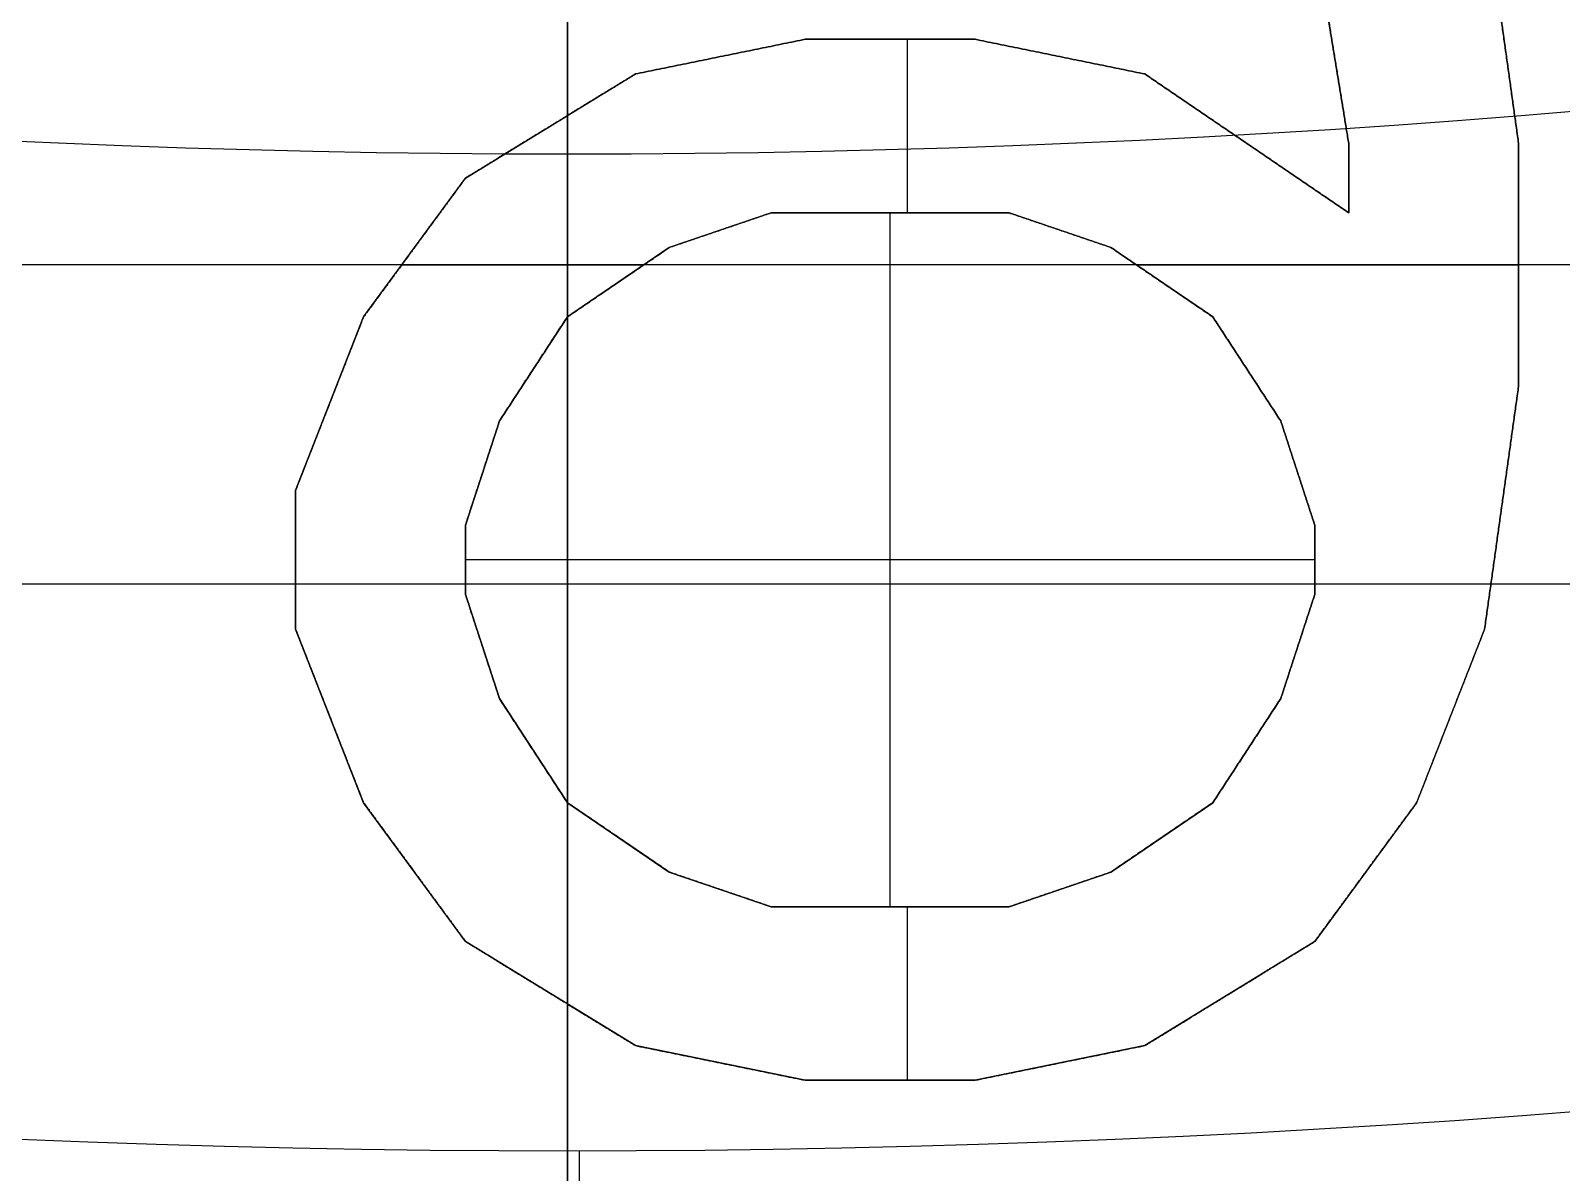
# Model space of a CAD drawing. Header units: centimetres. Extents: x -2.5 to 2.5, y -13.5 to 2.5.
# Drawn here: x -0.0494 to 0.0914, y -1.1835 to -1.0785 of the extents above; entities that cross this region are included whole.
import ezdxf

# ---------------------------------------------------------------- set-up
doc = ezdxf.new("R2010")
doc.units = ezdxf.units.CM
doc.layers.add('Default', color=7, linetype='Continuous', true_color=0x000000)

msp = doc.modelspace()

# ---------------------------------------------------------------- linework, layer by layer
at = {"layer": 'Default'}
for p, q in [((-6.661338147750939e-16, -1.452803662516, 3.25025), (-6.661338147750939e-16, 1.95, 3.25025)), ((0, -1.355000000000013, -3.6), (0, -0.9999999999999998, -3.6)), ((0, -1.086276595189178, 3.05025), (0, -1.055319148674501, 3.05025)), ((0.08437500000000002, -1.066489361227, 3.06275), (0.08749998807905948, -1.088829788566001, 3.06275)), ((0.07187499403954, -1.088829788566, 3.06275), (0.06875000596044227, -1.069680850208005, 3.06275)), ((0.006249994039536001, -1.082446810603, 3.06275), (0.02187500596035306, -1.079255317151427, 3.06275)), ((0.02187500596047, -1.079255317152, 3.06275), (0.03750000000000001, -1.079255317152, 3.06275)), ((0.029687502980235, -1.079255317152, 3.07525), (0.029687502980235, -1.079255317152, 3.05025)), ((0.03124999701977001, -1.079255317152, 3.07525), (0.03124999701977001, -1.095212766528, 3.07525)), ((0.03749999999999999, -1.079255317152, 3.06275), (0.05312499403942295, -1.082446810603573, 3.06275)), ((0.07031249999999113, -1.079255319387002, 3.07525), (0.07031249999999113, -1.079255319387002, 3.05025)), ((0.01406249999994453, -1.080851063877214, 3.07525), (0.01406249999994453, -1.080851063877214, 3.05025)), ((0.04531249701971146, -1.080851063877787, 3.07525), (0.04531249701971146, -1.080851063877787, 3.05025)), ((-0.009374999999998981, -1.092021277547, 3.06275), (0.006249994039651811, -1.082446810603189, 3.06275)), ((0.05312499403954005, -1.082446810603, 3.06275), (0.07187499403954603, -1.095212766527991, 3.06275)), ((-0.001562502980173583, -1.087234044075095, 3.07525), (-0.001562502980173583, -1.087234044075095, 3.05025)), ((0, -1.261131907319128, 1.8), (0, -1.089826224211975, 1.8)), ((0.06249999403954305, -1.088829788565496, 3.07525), (0.06249999403954305, -1.088829788565496, 3.05025)), ((0.07187499403954, -1.095212766528, 3.06275), (0.07187499403954, -1.088829788566, 3.06275)), ((0.08749998807907, -1.088829788566, 3.06275), (0.08749998807907, -1.111170211434, 3.06275)), ((-0.01875000000000005, -1.104787233472, 3.06275), (-0.009374999999993743, -1.092021277547004, 3.06275)), ((0.07187499403954, -1.092021277547, 3.07525), (0.07187499403954, -1.092021277547, 3.05025)), ((0.01875, -1.095212766528, 3.06275), (0.009375000000076239, -1.098404255509221, 3.06275)), ((0.04062500596047, -1.095212766528, 3.06275), (0.01874999999999999, -1.095212766528, 3.06275)), ((0.02968750298023549, -1.159042555094, 3.05025), (0.02968750298023549, -1.095212766528, 3.05025)), ((0.02968750298023501, -1.095212766528, 3.07525), (0.02968750298023501, -1.095212766528, 3.05025)), ((0.05000000596047004, -1.098404255509, 3.06275), (0.04062500596054539, -1.095212766527779, 3.06275)), ((0.01406250000003812, -1.096808511018611, 3.07525), (0.01406250000003812, -1.096808511018611, 3.05025)), ((0.04531250596050771, -1.096808511018389, 3.07525), (0.04531250596050771, -1.096808511018389, 3.05025)), ((-0.0140624999999969, -1.098404255509502, 3.07525), (-0.0140624999999969, -1.098404255509502, 3.05025)), ((0.009375000000000924, -1.098404255509, 3.06275), (-2.353117700693019e-13, -1.104787233471654, 3.06275)), ((0.05937500596047002, -1.104787233472, 3.06275), (0.05000000596023445, -1.098404255509346, 3.06275)), ((-0.01523437499990786, -1.1, 3.07525), (0.007031249999633532, -1.1, 3.07525)), ((5.999867269679271e-12, -1.099999999936, -3.9), (5.999867269679271e-12, -1.603916862284298, -3.9)), ((0.05234375596083734, -1.1, 3.07525), (0.08749998807907, -1.1, 3.07525)), ((0.08749998807907, -1.1, 3.07525), (0.08749998807907, -1.1, 3.05025)), ((0.004687499999882805, -1.101595744490327, 3.07525), (0.004687499999882805, -1.101595744490327, 3.05025)), ((0.05468750596035224, -1.101595744490673, 3.07525), (0.05468750596035224, -1.101595744490673, 3.05025)), ((-0.02499999403953006, -1.120744678378, 3.06275), (-0.01875000000007566, -1.10478723347197, 3.06275)), ((-2.081668171172169e-17, -1.104787233472, 3.06275), (-0.006249994039654004, -1.114361700415922, 3.06275)), ((0.06562499999999998, -1.114361700416, 3.06275), (0.05937500596034748, -1.10478723347208, 3.06275)), ((-0.003124997019827003, -1.109574466943961, 3.07525), (-0.003124997019827003, -1.109574466943961, 3.05025)), ((0.06250000298017373, -1.10957446694404, 3.07525), (0.06250000298017373, -1.10957446694404, 3.05025)), ((0.08749998807907, -1.111170211434, 3.06275), (0.08437499999996263, -1.133510634302995, 3.06275)), ((-0.02187499701980286, -1.112765955924985, 3.07525), (-0.02187499701980286, -1.112765955924985, 3.05025)), ((-0.006249994039535021, -1.114361700416, 3.06275), (-0.009374999999780587, -1.123936167359072, 3.06275)), ((0.06875000596046998, -1.123936167359, 3.06275), (0.06562500000022382, -1.114361700415927, 3.06275)), ((-0.007812497019657804, -1.119148933887536, 3.07525), (-0.007812497019657804, -1.119148933887536, 3.05025)), ((0.06718750298034691, -1.119148933887463, 3.07525), (0.06718750298034691, -1.119148933887463, 3.05025)), ((-0.02499999403953, -1.133510634303, 3.06275), (-0.02499999403953, -1.120744678378, 3.06275)), ((0.08593749403951632, -1.122340422868497, 3.07525), (0.08593749403951632, -1.122340422868497, 3.05025)), ((-0.009374999999999, -1.123936167359, 3.06275), (-0.009374999999999, -1.130319145322, 3.06275)), ((0.06875000596047, -1.130319145322, 3.06275), (0.06875000596047, -1.123936167359, 3.06275)), ((-0.02499999403953, -1.1271276563405, 3.07525), (-0.02499999403953, -1.1271276563405, 3.05025)), ((-0.009374999999999, -1.1271276563405, 3.07525), (-0.009374999999999, -1.1271276563405, 3.05025)), ((0.06875000596047, -1.127127660811, 3.05025), (-0.009374999999998981, -1.127127660811, 3.05025)), ((0.06875000596047, -1.1271276563405, 3.07525), (0.06875000596047, -1.1271276563405, 3.05025)), ((-0.5354106253014035, -1.129334868729999, 1.8), (0.5354106252681824, -1.129334868729999, 1.8)), ((-0.009374999999998992, -1.130319145322, 3.06275), (-0.006249994039663814, -1.139893621206042, 3.06275)), ((0.06562499999999999, -1.139893621206, 3.06275), (0.06875000596033573, -1.130319145321956, 3.06275)), ((-0.01874999999999999, -1.14946808815, 3.06275), (-0.02499999403955773, -1.133510634303011, 3.06275)), ((0.08437500000000002, -1.133510634303, 3.06275), (0.07812498807904737, -1.149468088149991, 3.06275)), ((-0.007812497019831404, -1.135106383264021, 3.07525), (-0.007812497019831404, -1.135106383264021, 3.05025)), ((0.06718750298016786, -1.135106383263978, 3.07525), (0.06718750298016786, -1.135106383263978, 3.05025)), ((-0.00624999403953494, -1.139893621206, 3.06275), (1.190575416032402e-13, -1.149468088149922, 3.06275)), ((0.05937500596046992, -1.14946808815, 3.06275), (0.06562500000012242, -1.13989362120608, 3.06275)), ((-0.02187499701977886, -1.141489361226506, 3.07525), (-0.02187499701977886, -1.141489361226506, 3.05025)), ((0.0812499940395237, -1.141489361226496, 3.07525), (0.0812499940395237, -1.141489361226496, 3.05025)), ((-0.003124997019707944, -1.144680854677961, 3.07525), (-0.003124997019707944, -1.144680854677961, 3.05025)), ((0.06250000298029618, -1.14468085467804, 3.07525), (0.06250000298029618, -1.14468085467804, 3.05025)), ((-0.00937499999999905, -1.162234044075, 3.06275), (-0.01875000000000537, -1.149468088150004, 3.06275)), ((1.387778780781446e-17, -1.14946808815, 3.06275), (0.009375000000236264, -1.155851066112655, 3.06275)), ((0.05000000596046997, -1.155851066113, 3.06275), (0.05937500596070554, -1.149468088150346, 3.06275)), ((0.07812498807906999, -1.14946808815, 3.06275), (0.06875000596045969, -1.162234044074993, 3.06275)), ((0.004687500000118145, -1.152659577131327, 3.07525), (0.004687500000118145, -1.152659577131327, 3.05025)), ((0.05468750596058776, -1.152659577131673, 3.07525), (0.05468750596058776, -1.152659577131673, 3.05025)), ((-0.01406250000000221, -1.155851066112502, 3.07525), (-0.01406250000000221, -1.155851066112502, 3.05025)), ((0.009375000000000987, -1.155851066113, 3.06275), (0.01874999999992472, -1.159042555094221, 3.06275)), ((0.04062500596046999, -1.159042555094, 3.06275), (0.05000000596039463, -1.155851066112779, 3.06275)), ((0.07343749701976485, -1.155851066112496, 3.07525), (0.07343749701976485, -1.155851066112496, 3.05025)), ((0.01406249999996286, -1.157446810603611, 3.07525), (0.01406249999996286, -1.157446810603611, 3.05025)), ((0.04531250596043231, -1.157446810603389, 3.07525), (0.04531250596043231, -1.157446810603389, 3.05025)), ((0.01875, -1.159042555094, 3.06275), (0.04062500596047001, -1.159042555094, 3.06275)), ((0.02968750298023499, -1.159042555094, 3.07525), (0.02968750298023499, -1.159042555094, 3.05025)), ((0.03124999701977001, -1.159042555094, 3.07525), (0.03124999701977001, -1.175, 3.07525)), ((0.006249994039536078, -1.171808511019, 3.06275), (-0.009375000000114729, -1.162234044075189, 3.06275)), ((0.06875000596047004, -1.162234044075, 3.06275), (0.05312499403942464, -1.171808511018812, 3.06275)), ((-0.001562502980289322, -1.167021277547095, 3.07525), (-0.001562502980289322, -1.167021277547095, 3.05025)), ((0.06093749999994733, -1.167021277546906, 3.07525), (0.06093749999994733, -1.167021277546906, 3.05025)), ((0, -1.428527061241029, 3.05025), (0, -1.167978726432822, 3.05025)), ((0.02187500596047001, -1.175, 3.06275), (0.006249994039584761, -1.171808511018761, 3.06275)), ((0.05312499403953996, -1.171808511019, 3.06275), (0.03750000000004867, -1.175000000000239, 3.06275)), ((0.01406250000002738, -1.173404255509381, 3.07525), (0.01406250000002738, -1.173404255509381, 3.05025)), ((0.04531249701979433, -1.173404255509619, 3.07525), (0.04531249701979433, -1.173404255509619, 3.05025)), ((0.03750000000000001, -1.175, 3.06275), (0.02187500596047, -1.175, 3.06275)), ((0.02968750298023501, -1.175, 3.07525), (0.02968750298023501, -1.175, 3.05025))]:
    msp.add_line(p, q, dxfattribs=at)
for centre, radius, start, end in [((0, -3.552713678800501e-16, -12.2), 2.499690594652, 90.00000000000001, 270), ((0, 3.552713678800501e-16, -12.2), 2.499690594652, 270, 90), ((-1.414489680939823e-09, -1.493782253447762e-09, -11.7), 2.032971016854729, 44.41990661493926, 268.9001442872669), ((0, -5.329070518200752e-16, -3.2), 1.999999999999999, 90.00000000000001, 270), ((-1.793662034335766e-44, 5.329070518200752e-16, -3.2), 1.999999999999999, 270, 90), ((0, 0, 1.625), 1.775, 90, 270), ((0, 0, 2.218104481907), 1.775, 90, 270), ((0, 0, 1.7715522409535), 1.775, 90, 270), ((0, 0, 2.230604481907), 1.775, 90.46838930645275, 270), ((0, 0, 1.625), 1.775, 270, 90), ((0, 0, 2.218104481907), 1.775, 270, 90), ((0, 0, 1.7715522409535), 1.775, 270, 89.99999999999999), ((0, 0, 2.230604481907), 1.775, 270, 89.53141365220625), ((-2.40802933149098e-12, -1.486122336302742e-12, -11.7), 1.7086088901431, 55.00316425220173, 268.5990959644928), ((0, 0, -11.7), 1.70860889014, 55.00316425226172, 268.5990959644133), ((0, 8.881784197001252e-16, -3.2), 1.700000000000001, 90.00000000000001, 270), ((0, -8.881784197001252e-16, -3.2), 1.700000000000001, 270, 90), ((0, -1.776356839400251e-16, 1.943104481907), 1.695, 90.00000000000001, 270), ((0, -1.776356839400251e-16, 2.193104481907), 1.695, 90.00000000000001, 270), ((0, 1.776356839400251e-16, 1.943104481907), 1.695, 270, 90), ((0, 1.776356839400251e-16, 2.193104481907), 1.695, 270, 90), ((0, 0, 1.968104481907), 1.67, 90.00000000000001, 270), ((0, 0, 1.968104481907), 1.67, 270, 90), ((-6.418400859435261e-09, 4.475350401378365e-09, -2.3), 1.60000000544864, 304.7777720339693, 235.2222891541464), ((0, 0, -2.85), 1.6, 90.00000000000001, 270), ((0, 0, -2.85), 1.6, 270, 90), ((-6.090588475787544e-09, 2.87672047960541e-07, 1.6), 1.574999693184827, 110.3329123390494, 69.66708705205367), ((-7.888609052210118e-31, -8.881784197001282e-17, 0.5), 1.469836076253, 90.00000000000001, 270.0000000000001), ((0, 8.881784197001221e-17, 0.5), 1.469836076253, 270.0000000000001, 90), ((1.479396646715422e-12, -9.206964080021863e-11, 1.4), 1.525000000073368, 112.0971810042805, 67.9028189950204), ((0, 0, 1.4), 1.3, 118.4481734429889, 61.55182655701113), ((-3.070880286606946e-17, 1.694822060471779e-12, 1.425), 1.274999999998073, 118.4481734430453, 61.55182655695467), ((-3.267608406076761e-13, 9.345080265177331e-13, 2.038058873912966), 1.274999999998938, 118.448173491628, 269.6396628476234), ((0, 0, 1.7315294370165), 1.275, 118.448173467315, 61.55182647779476), ((-3.268433194673234e-13, 9.345413332084718e-13, 2.038058873912966), 1.274999999998938, 269.6396628476234, 61.55182639856582), ((8.881784197001273e-17, -9.174883075502294e-13, 2.143109796070999), 1.181485151023046, 118.722967137101, 61.27703286289901), ((-2.40785169580704e-12, -1.48618894968422e-12, -11.7), 1.7086088901431, 268.5990959644928, 6.722127558517477), ((0, 0, -11.7), 1.70860889014, 268.5990959644133, 6.722127558479594), ((-1.414489503304139e-09, -1.49378216462992e-09, -11.7), 2.032971016854729, 268.9001442872669, 5.645786876412472), ((0, 0, -12.1), 2.15, 180, 0), ((5.445089946102565e-32, 1.577721810442024e-31, 2.733148992834), 1.865415327864, 180, 6.145651548693434e-14), ((0, 0, -12.1), 1.85, 180, 0), ((1.776356839400251e-16, 0, 2.3), 1.82, 180, 0), ((0, 0, 2.28), 1.8, 180, 0), ((0, 0, 2.042057713659), 1.8, 180, 270), ((0, 0, 1.4), 1.8, 180, 0), ((-1.805553913884908e-31, -8.832776948146517e-30, 2.984452014333), 1.773948508258, 179.9999999999993, 359.9999999999994), ((0, 0, -11.95018562705), 1.7, 180, 0), ((0, 0, 1.4), 1.592735026919, 180, 0), ((0, 0, 1.3), 1.535, 180, 0), ((0, 0, 0.9500000000000001), 1.535, 180, 0), ((0, 0, 0.8650000000000001), 1.45, 180, 0), ((0, 0, 0.5019870922842999), 1.45, 180, 270.0000000006124), ((5.52802248421358e-13, 7.105427357601002e-16, 2.203600857458), 2.003255677910447, 268.6052373185493, 0), ((0, 0, 2.042057713659), 1.8, 270, 0), ((3.823495761736303e-31, -2.810513849101997e-15, -12), 2.15, 180, 4.854997180391044e-14), ((1.092437577629426e-30, -2.847253253075997e-15, -12.2), 1.85, 180, 7.399440925561782e-14), ((-1.085463873042923e-31, -1.037837607336e-15, -2.35), 1.45, 180, 0), ((-1.137500810156507e-31, -1.055288824224e-15, -2.445), 1.355, 180, 0), ((-1.155045923347484e-31, -1.129686117271999e-15, -2.85), 1.355, 180, 0), ((1.776356839400251e-16, -1.776356839400251e-16, 0.5019870922843003), 1.45, 270.0000000006124, 7.0191551590919e-15), ((-3.853095620343083e-11, -4.32157865049021e-11, 1.800000000017785), 1.249824701018576, 229.5589140320579, 268.7467931676473), ((3.067585296889775e-10, -3.579269325371115e-10, 1.800000000155609), 1.249824700605068, 271.2532068266969, 310.4410859679422), ((0, 0, 1.8), 1.249824701076, 271.2532068403974, 310.2722720065724), ((0, 0, 1.8), 1.249824701076, 230.8619210128431, 268.7467931659247), ((6.00043348342183e-12, 2.267706022962557e-10, -3.4), 1.600061199487862, 223.4304618807379, 268.8983969751296), ((6.000089314284196e-12, 2.267700693892039e-10, -3.4), 1.600061199487861, 268.8983969751296, 316.5695381192621), ((-4.729550084903167e-15, -2.640820895294383e-12, -3.99902080783), 1.703912068353359, 223.3002149444408, 268.8983969751868), ((-8.992806499463768e-16, -1.251199144292059e-12, -3.99902080783), 1.70391206835475, 270, 316.6997850552156)]:
    msp.add_arc(centre, radius, start, end, dxfattribs=at)
at = {"layer": 'Default', "extrusion": (0, 0, -1)}
for centre, radius, start, end in [((-3.410332196196464e-07, 8.468541827344467e-07, 11.6), 2.132971868070293, 271.0998644742624, 132.7700319573599), ((0, 1.387778780781446e-17, 11.5897184822), 2.132441063012, 271.0998557517826, 90), ((-5.329070518200752e-16, -1.256106330060902e-13, -2.1), 2.000000000000126, 301.4084727153809, 89.99999999999999), ((1.060544128062e-15, -1.156408302449563e-13, -2.12), 1.845000000000115, 270, 90), ((1.060544128062e-15, 1.159961016128364e-13, -2.12), 1.845000000000116, 90.00000000000001, 270), ((0, 0, -1.918104481907), 1.775, 270, 90), ((0, 0, -1.918104481907), 1.775, 90, 270), ((5.551115123125783e-18, -1.133711180489883e-14, -2.2431044819065), 1.774999999999989, 270.0000000000021, 87.8627238197396), ((-3.885780586188048e-17, -7.059110240792421e-15, -2.2431044819065), 1.774999999999993, 92.13727618026752, 270.0000000000021), ((0, 0, -1.6), 1.75, 270, 90), ((0, 0, -1.943104481907), 1.75, 270, 90), ((0, 0, -2.193104481907), 1.75, 270, 90), ((0, 0, -1.6), 1.75, 90.00000000000001, 270), ((0, 0, -1.943104481907), 1.75, 90, 270), ((0, 0, -2.193104481907), 1.75, 90.00000000000001, 270), ((0, 0, -2.1), 2, 121.2771350111555, 271.3947626814349), ((0, 0, 2.95), 1.7, 270, 90), ((0, 0, 3.075000000000001), 1.7, 270, 89.99999999999999), ((0, 0, 2.95), 1.7, 90, 270), ((0, 0, 3.075000000000001), 1.7, 90, 270), ((0, 0, -2.168104481907), 1.67, 270, 90), ((0, 0, -2.068104481907), 1.67, 270, 89.99999999999999), ((0, 0, -2.168104481907), 1.67, 90, 270), ((0, 0, -2.068104481907), 1.67, 90, 270), ((5.000772678936243e-14, -9.046399185308474e-11, -1.575), 1.550000000070636, 112.0971810147748, 67.90281898522515), ((-1.776356839400251e-16, -1.278941397231392e-10, -1.425), 1.550000000112033, 112.0971810140798, 67.90281898592026), ((0, 0, -1.5), 1.55, 112.0971810159446, 67.90281898405362), ((4.440892098500626e-17, -1.626077050786989e-12, -1.4), 1.300000000001851, 118.4481734429547, 61.5518265570453), ((1.393624962404618e-08, -2.811223840382127e-08, -2.008428634931692), 1.268181102197558, 116.4704652346586, 63.52953589255723), ((1.001551702446189e-13, -5.233147248873138e-13, -2.128091050515), 1.218522490780611, 270.360337152387, 58.73487410759055), ((1.001865257421741e-13, -5.231592936638662e-13, -2.128091050515001), 1.218522490780612, 121.2651258924094, 270.360337152387), ((0, -1.148055819259e-15, 2.85), 1.6, 173.0769230769231, 269.9999999999999), ((-6.897676076533799e-07, 7.142894792977473e-07, 11.6), 2.132971742224026, 176.8990229639725, 271.0998739085747), ((-2.664535259100376e-15, -1.457586051856197e-10, 11.58971848225719), 2.132441062866242, 177.1805348174992, 270.0000000000001), ((-1.026037000564491e-30, -2.847253253075996e-15, 12.2), 2.15, 179.9999999999999, 0), ((1.086203203015819e-31, 2.208810534618833e-30, -2.70025), 1.912399958904, 180, 359.9999999999999), ((-9.679907427317068e-31, -2.810513849101997e-15, 12), 1.85, 179.9999999999999, 0), ((0, 0, -2.3), 1.832180073765, 180, 0), ((0, 0, -1.7210288568295), 1.8, 180, 0), ((0, 0, -2.238971143170501), 1.8, 180, 0), ((0, 0, -1.125), 1.535, 180, 0), ((0, 0, 2.324999999999999), 1.45, 180, 0), ((0, 0, -0.6834935461421502), 1.45, 180, 0), ((0, 0, 2.6475), 1.355, 180, 0), ((0, 0, -2.197942286341), 1.8, 180, 270), ((0, 0, -2.197942286341), 1.8, 270, 0), ((-5.094560832352442e-33, -2.847253253076e-15, 12.2), 1.7, 180, 0), ((3.377219302564941e-26, 2.481541837659083e-25, 11.7003712541), 1.7, 271.4009040355867, 359.9999999904506), ((-6.20423039995443e-34, -1.028652756343e-15, 2.3), 1.45, 180, 7.016709298520406e-15), ((-1.776356839400251e-16, 0, 11.7003712541), 1.7, 180.0000000095494, 271.4009040355867), ((0, -1.148055819259e-15, 2.85), 1.6, 270, 353.076923076923), ((0, -8.22453216642316e-14, -1.8), 1.089826224211892, 229.8675305719288, 310.1324694280711), ((0, 0, -1.914195773925644), 1.269003428578286, 271.0979054284963, 313.9022329557421), ((0, 0, -1.914195773925644), 1.269003428578286, 226.0978551625793, 268.9020945865631), ((-8.881784197001253e-17, 3.108624468950438e-14, 3.6), 1.355000000000044, 227.5619504222381, 312.4380495777619), ((0, 0, 3.5), 1.355, 227.5619504222372, 312.4380495777628), ((-6.000000496442226e-12, 2.254898490150481e-10, 3.9), 1.603916862509788, 271.1016030248711, 316.6997850444208), ((-1.332267629550188e-16, -2.566835632933362e-14, 3.4), 1.35499999999997, 234.272967488728, 305.727032511272), ((-6.000000496442226e-12, 2.254898490150481e-10, 3.9), 1.603916862509788, 223.3002149555792, 271.1016030248711)]:
    msp.add_arc(centre, radius, start, end, dxfattribs=at)
at = {"layer": 'Default', "extrusion": (1.185738763352164e-07, 1.917660872554058e-06, -0.9999999999981544)}
msp.add_arc((4.65434932543532e-08, -7.524191470356261e-07, -2.284937504049541), 1.752386096327069, 93.53520999034606, 86.46480574627344, dxfattribs=at)
at = {"layer": 'Default', "extrusion": (-4.416450215434877e-08, 4.392315963832166e-08, 0.9999999999999981)}
msp.add_arc((-1.019762138645356e-07, 9.998766903750547e-08, -2.200000090908275), 1.700000004086728, 304.7777720676715, 235.2222895058525, dxfattribs=at)
at = {"layer": 'Default', "extrusion": (-1, 0, 0)}
for centre, radius, start, end in [((0, -0.3925880267139), 3.2, 56.79617705149959, 76.42926288113243), ((0, -0.3925880267139), 2.799753573248, 64.20039402751033, 73.57364760379677), ((0, -0.3951913834414), 2.7998, 65.03976692541008, 72.63387179708592), ((1.1, -3.8, 4.349299964623299e-08), 0.1000000000000001, 180, 270)]:
    msp.add_arc(centre, radius, start, end, dxfattribs=at)
at = {"layer": 'Default', "extrusion": (1.420098693977226e-05, -6.273915583762299e-06, -0.9999999998794851)}
msp.add_arc((4.686104027850936e-05, 2.070639948605577e-05, 3.299887800499474), 1.700061127849983, 271.1016030387386, 316.5695381425796, dxfattribs=at)
at = {"layer": 'Default', "extrusion": (-1.39414320009803e-05, -5.99973626390242e-06, -0.9999999998848198)}
msp.add_arc((-4.603221774195325e-05, 1.981351555984282e-05, 3.2998878005173), 1.700061127845462, 223.4304628667842, 270.0000009954368, dxfattribs=at)
at = {"layer": 'Default', "extrusion": (-0.9999995644444761, -0.0009333331978271778, 0)}
msp.add_arc((1.118186782334, 2.007119662159001), 0.15, 0.4999994059633479, 65.03976692540753, dxfattribs=at)
at = {"layer": 'Default'}
for points, knots in [([(1.085792599384e-06, -2.000000570242, -2.761321228591), (-0.03431296288728722, -2.000000504076655, -2.761319058279082), (-0.1035513857770192, -1.998231376447872, -2.758549508990241), (-0.2088122986046844, -1.990021464563616, -2.745670292332919), (-0.3155648697555119, -1.975943003203303, -2.723593007125365), (-0.4235364071818306, -1.955698494999369, -2.691836432025484), (-0.5337901672176711, -1.92860732917907, -2.649324604220718), (-0.646598817568907, -1.893871435256177, -2.594793759811612), (-0.7620924646091285, -1.850549977708108, -2.526752144676666), (-0.8804435448308516, -1.797422403983488, -2.44326692393823), (-1.001377816837242, -1.733162454769399, -2.342236460095694), (-1.124455547505132, -1.65621528321211, -2.221204594178364), (-1.248841464307684, -1.564876055139784, -2.077490463783556), (-1.373166499686583, -1.45738742272622, -1.908376405717677), (-1.495467608300628, -1.332099510251306, -1.71141576425433), (-1.61327794753464, -1.187252211281406, -1.484236268093221), (-1.72322973697066, -1.02213807079584, -1.226579037128868), (-1.822248635207817, -0.8334683757733864, -0.9357872542560369), (-1.874620628857636, -0.7008597054821253, -0.7368598761211236), (-1.897821397495, -0.6310895517049, -0.6357554586622)], [0, 0, 0, 0, 1.999734553745197, 3.999469107489714, 5.999203661236271, 7.998938214982827, 9.998672768725983, 11.99840732247254, 13.9981418762191, 15.99787642996225, 17.99761098370881, 19.99734553745196, 21.99708009119852, 23.99681464494508, 25.99654919868824, 27.99628375243479, 29.99601830618135, 31.9957528599245, 33.99548334655009, 33.99548334655009, 33.99548334655009, 33.99548334655009]), ([(1.897820928769, -0.6310909036854999, -0.6357572276282999), (1.874634923354071, -0.7008163157109637, -0.7368073781261721), (1.82229089794488, -0.8333690465088465, -0.9356364120696812), (1.723325004331061, -1.02197287609788, -1.22631178044832), (1.613397700764428, -1.187095076018878, -1.483990898163038), (1.495488937481647, -1.332083254116331, -1.711391330585532), (1.373121255523564, -1.457430841807664, -1.908443991660668), (1.248808873450074, -1.564901058148241, -2.077530637087337), (1.124430472845091, -1.656233162228415, -2.221232400120319), (1.001308226407001, -1.733204417320149, -2.342302655538292), (0.8803339518024423, -1.79747636821918, -2.443352050388355), (0.7619868698397337, -1.85059372946727, -2.526821340077252), (0.6464766531588475, -1.89391273320813, -2.594857529828658), (0.5337163513793932, -1.928627194466459, -2.649354915475266), (0.4234609023230966, -1.95571468345545, -2.691861156782998), (0.3155335385985873, -1.975946937161618, -2.723599516232042), (0.2088258439550122, -1.990019664093585, -2.745668019630385), (0.103565359649815, -1.998230888748598, -2.758548786602691), (0.03432267485971176, -2.000000210439723, -2.761319070653383), (1.085792599384e-06, -2.000000570242, -2.761321228591)], [0, 0, 0, 0, 1.999729073208419, 3.999460960383801, 5.999192847561222, 7.998924734738642, 9.998656621912664, 11.99838850909008, 13.9981203962675, 15.99785228344153, 17.99758417061895, 19.99731605779296, 21.99704794497039, 23.99677983214781, 25.99651171932183, 27.99624360649925, 29.99597549367667, 31.9957073808507, 33.99543926802811, 33.99543926802811, 33.99543926802811, 33.99543926802811]), ([(1.941133126706, -1.150677147581, 0.0005018421909270802), (1.920523605008684, -1.271097199160868, -0.04861020247904772), (1.873328058546987, -1.502657864024122, -0.1463505536738236), (1.783508866540204, -1.831233774527938, -0.2894953264888205), (1.682258574482643, -2.120972683693179, -0.41790144798373), (1.575665438573493, -2.370415030889909, -0.5291812226838131), (1.464852624217968, -2.58446431222694, -0.626633656687757), (1.349702297825576, -2.771383603011361, -0.7130022111032979), (1.231288868315923, -2.93387324079146, -0.7889865841274234), (1.115364759318479, -3.069674149627969, -0.8528434646248017), (1.001183406131336, -3.183275912454449, -0.9071657146790187), (0.8860772329412605, -3.280588117643386, -0.9542789327794692), (0.7707710177831353, -3.362814867800747, -0.9944647404592262), (0.6563987017308961, -3.430889109489129, -1.02792867793174), (0.544704290397532, -3.485541335497565, -1.054842998875394), (0.4346880128156907, -3.52830927867344, -1.076129435312845), (0.3248675174446922, -3.560875901291217, -1.09242476352252), (0.2150016922417803, -3.583690558488347, -1.10391801667077), (0.1061872662918804, -3.597175472926258, -1.110622600620119), (0.0351706045637438, -3.599691474643832, -1.112087790413831), (3.751773737174e-05, -3.599694059493, -1.112087663809)], [-35.87347169470072, -35.87347169470072, -35.87347169470072, -35.87347169470072, -33.88046169147395, -31.88745168824791, -29.89444168501971, -27.9014316817951, -25.90842167856691, -23.9154116753423, -21.9224016721141, -19.92939166888949, -17.93638166566129, -15.9433716624331, -13.95036165920849, -11.95735165598029, -9.96434165275568, -7.971331649527483, -5.978321646302875, -3.985311643074673, -1.992301639850065, 0, 0, 0, 0])]:
    msp.add_open_spline(points, degree=3, knots=knots, dxfattribs=at)
for points, degree in [([(-0.8407980509585, -0.9515856286702999, 1.82), (-0.8129669585841898, -0.9761741370128292, 1.820000438242493), (-0.7551598931862689, -1.022899834647274, 1.820208936419139), (-0.6626375871197231, -1.085128615292114, 1.820126852271945), (-0.565019063810608, -1.139010919073851, 1.820150592807792), (-0.4630575792678395, -1.184132858129849, 1.820145993895069), (-0.3575328665939914, -1.220149050749901, 1.82014899216098), (-0.2492587764200387, -1.246781402014986, 1.820149941243824), (-0.1390682612028831, -1.263825235589157, 1.820151425728759), (-0.06489462532746683, -1.268708156571844, 1.820152268528966), (-0.02777212019583915, -1.269520298658105, 1.82015270435775)], 3), ([(0.02777212031185193, -1.269520298655649, 1.820152693664375), (0.0648946402221263, -1.268708199764411, 1.820153401545894), (0.1390683066993835, -1.263825367221338, 1.820154900805487), (0.2492588757826704, -1.246781669697089, 1.820156978799781), (0.3575330116557573, -1.220149459123436, 1.820159657314531), (0.4630577692183804, -1.184133413103705, 1.820160312307911), (0.5650193488499468, -1.139011597378222, 1.820168565072437), (0.6626379086075458, -1.085129440655516, 1.820148450149763), (0.7551602940384653, -1.022900789287126, 1.820234104146708), (0.8129676066042046, -0.9761750040086327, 1.820027929696276), (0.8407944321155324, -0.951588217495851, 1.82002863609)], 3), ([(0.08749998807907, -1.088829788566, 3.05025), (0.085937494039535, -1.0776595748965, 3.05025), (0.084375, -1.066489361227, 3.05025)], 2), ([(0.084375, -1.066489361227, 3.07525), (0.085937494039535, -1.0776595748965, 3.07525), (0.08749998807907, -1.088829788566, 3.07525)], 2), ([(0.06875000596047, -1.069680850208, 3.05025), (0.070312500000005, -1.079255319387, 3.05025), (0.07187499403954, -1.088829788566, 3.05025)], 2), ([(0.07187499403954, -1.088829788566, 3.07525), (0.070312500000005, -1.079255319387, 3.07525), (0.06875000596047, -1.069680850208, 3.07525)], 2), ([(0.02187500596047, -1.079255317152, 3.05025), (0.014062500000003, -1.0808510638775, 3.05025), (0.006249994039536, -1.082446810603, 3.05025)], 2), ([(0.006249994039536, -1.082446810603, 3.07525), (0.014062500000003, -1.0808510638775, 3.07525), (0.02187500596047, -1.079255317152, 3.07525)], 2), ([(0.03750000000000001, -1.079255317152, 3.05025), (0.029687502980235, -1.079255317152, 3.05025), (0.02187500596047, -1.079255317152, 3.05025)], 2), ([(0.02187500596047, -1.079255317152, 3.05025), (0.02187500596047, -1.079255317152, 3.06275), (0.02187500596047, -1.079255317152, 3.07525)], 2), ([(0.02187500596047, -1.079255317152, 3.07525), (0.029687502980235, -1.079255317152, 3.07525), (0.03750000000000001, -1.079255317152, 3.07525)], 2), ([(0.05312499403953999, -1.082446810603, 3.05025), (0.04531249701977, -1.0808510638775, 3.05025), (0.03750000000000001, -1.079255317152, 3.05025)], 2), ([(0.03750000000000001, -1.079255317152, 3.05025), (0.03750000000000001, -1.079255317152, 3.06275), (0.03750000000000001, -1.079255317152, 3.07525)], 2), ([(0.03750000000000001, -1.079255317152, 3.07525), (0.04531249701977, -1.0808510638775, 3.07525), (0.05312499403953999, -1.082446810603, 3.07525)], 2), ([(0.006249994039536, -1.082446810603, 3.05025), (-0.001562502980231499, -1.087234044075, 3.05025), (-0.009374999999998999, -1.092021277547, 3.05025)], 2), ([(-0.009374999999998999, -1.092021277547, 3.07525), (-0.001562502980231499, -1.087234044075, 3.07525), (0.006249994039536, -1.082446810603, 3.07525)], 2), ([(0.006249994039536, -1.082446810603, 3.05025), (0.006249994039536, -1.082446810603, 3.06275), (0.006249994039536, -1.082446810603, 3.07525)], 2), ([(0.07187499403954, -1.095212766528, 3.05025), (0.06249999403953999, -1.0888297885655, 3.05025), (0.05312499403953999, -1.082446810603, 3.05025)], 2), ([(0.05312499403953999, -1.082446810603, 3.05025), (0.05312499403953999, -1.082446810603, 3.06275), (0.05312499403953999, -1.082446810603, 3.07525)], 2), ([(0.05312499403953999, -1.082446810603, 3.07525), (0.06249999403953999, -1.0888297885655, 3.07525), (0.07187499403954, -1.095212766528, 3.07525)], 2), ([(0.07187499403954, -1.088829788566, 3.05025), (0.07187499403954, -1.092021277547, 3.05025), (0.07187499403954, -1.095212766528, 3.05025)], 2), ([(0.07187499403954, -1.088829788566, 3.05025), (0.07187499403954, -1.088829788566, 3.06275), (0.07187499403954, -1.088829788566, 3.07525)], 2), ([(0.07187499403954, -1.095212766528, 3.07525), (0.07187499403954, -1.092021277547, 3.07525), (0.07187499403954, -1.088829788566, 3.07525)], 2), ([(0.08749998807907, -1.111170211434, 3.05025), (0.08749998807907, -1.1, 3.05025), (0.08749998807907, -1.088829788566, 3.05025)], 2), ([(0.08749998807907, -1.088829788566, 3.05025), (0.08749998807907, -1.088829788566, 3.06275), (0.08749998807907, -1.088829788566, 3.07525)], 2), ([(0.08749998807907, -1.088829788566, 3.07525), (0.08749998807907, -1.1, 3.07525), (0.08749998807907, -1.111170211434, 3.07525)], 2), ([(-0.009374999999998999, -1.092021277547, 3.05025), (-0.0140624999999995, -1.0984042555095, 3.05025), (-0.01875, -1.104787233472, 3.05025)], 2), ([(-0.01875, -1.104787233472, 3.07525), (-0.0140624999999995, -1.0984042555095, 3.07525), (-0.009374999999998999, -1.092021277547, 3.07525)], 2), ([(-0.009374999999998999, -1.092021277547, 3.05025), (-0.009374999999998999, -1.092021277547, 3.06275), (-0.009374999999998999, -1.092021277547, 3.07525)], 2), ([(0.009375000000001, -1.098404255509, 3.05025), (0.0140625000000005, -1.0968085110185, 3.05025), (0.01875, -1.095212766528, 3.05025)], 2), ([(0.01875, -1.095212766528, 3.07525), (0.0140625000000005, -1.0968085110185, 3.07525), (0.009375000000001, -1.098404255509, 3.07525)], 2), ([(0.04062500596047, -1.095212766528, 3.07525), (0.029687502980235, -1.095212766528, 3.07525), (0.01875, -1.095212766528, 3.07525)], 2), ([(0.01875, -1.095212766528, 3.05025), (0.029687502980235, -1.095212766528, 3.05025), (0.04062500596047, -1.095212766528, 3.05025)], 2), ([(0.01875, -1.095212766528, 3.07525), (0.01875, -1.095212766528, 3.06275), (0.01875, -1.095212766528, 3.05025)], 2), ([(0.04062500596047, -1.095212766528, 3.05025), (0.04531250596047, -1.0968085110185, 3.05025), (0.05000000596047, -1.098404255509, 3.05025)], 2), ([(0.05000000596047, -1.098404255509, 3.07525), (0.04531250596047, -1.0968085110185, 3.07525), (0.04062500596047, -1.095212766528, 3.07525)], 2), ([(0.04062500596047, -1.095212766528, 3.07525), (0.04062500596047, -1.095212766528, 3.06275), (0.04062500596047, -1.095212766528, 3.05025)], 2), ([(0.07187499403954, -1.095212766528, 3.05025), (0.07187499403954, -1.095212766528, 3.06275), (0.07187499403954, -1.095212766528, 3.07525)], 2), ([(0, -1.104787233472, 3.05025), (0.0046875000000005, -1.1015957444905, 3.05025), (0.009375000000001, -1.098404255509, 3.05025)], 2), ([(0.009375000000001, -1.098404255509, 3.07525), (0.0046875000000005, -1.1015957444905, 3.07525), (0, -1.104787233472, 3.07525)], 2), ([(0.009375000000001, -1.098404255509, 3.07525), (0.009375000000001, -1.098404255509, 3.06275), (0.009375000000001, -1.098404255509, 3.05025)], 2), ([(0.05000000596047, -1.098404255509, 3.05025), (0.05468750596046999, -1.1015957444905, 3.05025), (0.05937500596047, -1.104787233472, 3.05025)], 2), ([(0.05937500596047, -1.104787233472, 3.07525), (0.05468750596046999, -1.1015957444905, 3.07525), (0.05000000596047, -1.098404255509, 3.07525)], 2), ([(0.05000000596047, -1.098404255509, 3.07525), (0.05000000596047, -1.098404255509, 3.06275), (0.05000000596047, -1.098404255509, 3.05025)], 2), ([(1.167282871245, -1.099999999936, -3.9), (5.999978291981733e-12, -1.099999999936, -3.9), (-1.167282871233, -1.099999999936, -3.9)], 2), ([(-0.01875, -1.104787233472, 3.05025), (-0.021874997019765, -1.112765955925, 3.05025), (-0.02499999403953, -1.120744678378, 3.05025)], 2), ([(-0.02499999403953, -1.120744678378, 3.07525), (-0.021874997019765, -1.112765955925, 3.07525), (-0.01875, -1.104787233472, 3.07525)], 2), ([(-0.01875, -1.104787233472, 3.05025), (-0.01875, -1.104787233472, 3.06275), (-0.01875, -1.104787233472, 3.07525)], 2), ([(-0.006249994039534999, -1.114361700416, 3.05025), (-0.0031249970197675, -1.109574466944, 3.05025), (0, -1.104787233472, 3.05025)], 2), ([(0, -1.104787233472, 3.07525), (-0.0031249970197675, -1.109574466944, 3.07525), (-0.006249994039534999, -1.114361700416, 3.07525)], 2), ([(0, -1.104787233472, 3.07525), (0, -1.104787233472, 3.06275), (0, -1.104787233472, 3.05025)], 2), ([(0.05937500596047, -1.104787233472, 3.05025), (0.062500002980235, -1.109574466944, 3.05025), (0.065625, -1.114361700416, 3.05025)], 2), ([(0.065625, -1.114361700416, 3.07525), (0.062500002980235, -1.109574466944, 3.07525), (0.05937500596047, -1.104787233472, 3.07525)], 2), ([(0.05937500596047, -1.104787233472, 3.07525), (0.05937500596047, -1.104787233472, 3.06275), (0.05937500596047, -1.104787233472, 3.05025)], 2), ([(0.084375, -1.133510634303, 3.05025), (0.085937494039535, -1.1223404228685, 3.05025), (0.08749998807907, -1.111170211434, 3.05025)], 2), ([(0.08749998807907, -1.111170211434, 3.07525), (0.085937494039535, -1.1223404228685, 3.07525), (0.084375, -1.133510634303, 3.07525)], 2), ([(0.08749998807907, -1.111170211434, 3.05025), (0.08749998807907, -1.111170211434, 3.06275), (0.08749998807907, -1.111170211434, 3.07525)], 2), ([(-0.009374999999998999, -1.123936167359, 3.05025), (-0.007812497019766999, -1.1191489338875, 3.05025), (-0.006249994039534999, -1.114361700416, 3.05025)], 2), ([(-0.006249994039534999, -1.114361700416, 3.07525), (-0.007812497019766999, -1.1191489338875, 3.07525), (-0.009374999999998999, -1.123936167359, 3.07525)], 2), ([(-0.006249994039534999, -1.114361700416, 3.07525), (-0.006249994039534999, -1.114361700416, 3.06275), (-0.006249994039534999, -1.114361700416, 3.05025)], 2), ([(0.065625, -1.114361700416, 3.05025), (0.067187502980235, -1.1191489338875, 3.05025), (0.06875000596047, -1.123936167359, 3.05025)], 2), ([(0.06875000596047, -1.123936167359, 3.07525), (0.067187502980235, -1.1191489338875, 3.07525), (0.065625, -1.114361700416, 3.07525)], 2), ([(0.065625, -1.114361700416, 3.07525), (0.065625, -1.114361700416, 3.06275), (0.065625, -1.114361700416, 3.05025)], 2), ([(-0.02499999403953, -1.120744678378, 3.05025), (-0.02499999403953, -1.1271276563405, 3.05025), (-0.02499999403953, -1.133510634303, 3.05025)], 2), ([(-0.02499999403953, -1.120744678378, 3.05025), (-0.02499999403953, -1.120744678378, 3.06275), (-0.02499999403953, -1.120744678378, 3.07525)], 2), ([(-0.02499999403953, -1.133510634303, 3.07525), (-0.02499999403953, -1.1271276563405, 3.07525), (-0.02499999403953, -1.120744678378, 3.07525)], 2), ([(-0.009374999999998999, -1.123936167359, 3.07525), (-0.009374999999998999, -1.1271276563405, 3.07525), (-0.009374999999998999, -1.130319145322, 3.07525)], 2), ([(-0.009374999999998999, -1.130319145322, 3.05025), (-0.009374999999998999, -1.1271276563405, 3.05025), (-0.009374999999998999, -1.123936167359, 3.05025)], 2), ([(-0.009374999999998999, -1.123936167359, 3.07525), (-0.009374999999998999, -1.123936167359, 3.06275), (-0.009374999999998999, -1.123936167359, 3.05025)], 2), ([(0.06875000596047, -1.130319145322, 3.07525), (0.06875000596047, -1.1271276563405, 3.07525), (0.06875000596047, -1.123936167359, 3.07525)], 2), ([(0.06875000596047, -1.123936167359, 3.05025), (0.06875000596047, -1.123936167359, 3.06275), (0.06875000596047, -1.123936167359, 3.07525)], 2), ([(0.06875000596047, -1.123936167359, 3.05025), (0.06875000596047, -1.1271276563405, 3.05025), (0.06875000596047, -1.130319145322, 3.05025)], 2), ([(-0.009374999999998999, -1.130319145322, 3.07525), (-0.009374999999998999, -1.130319145322, 3.06275), (-0.009374999999998999, -1.130319145322, 3.05025)], 2), ([(-0.006249994039534999, -1.139893621206, 3.05025), (-0.007812497019766999, -1.135106383264, 3.05025), (-0.009374999999998999, -1.130319145322, 3.05025)], 2), ([(-0.009374999999998999, -1.130319145322, 3.07525), (-0.007812497019766999, -1.135106383264, 3.07525), (-0.006249994039534999, -1.139893621206, 3.07525)], 2), ([(0.06875000596047, -1.130319145322, 3.05025), (0.067187502980235, -1.135106383264, 3.05025), (0.065625, -1.139893621206, 3.05025)], 2), ([(0.065625, -1.139893621206, 3.07525), (0.067187502980235, -1.135106383264, 3.07525), (0.06875000596047, -1.130319145322, 3.07525)], 2), ([(0.06875000596047, -1.130319145322, 3.07525), (0.06875000596047, -1.130319145322, 3.06275), (0.06875000596047, -1.130319145322, 3.05025)], 2), ([(-0.02499999403953, -1.133510634303, 3.05025), (-0.02499999403953, -1.133510634303, 3.06275), (-0.02499999403953, -1.133510634303, 3.07525)], 2), ([(-0.02499999403953, -1.133510634303, 3.05025), (-0.021874997019765, -1.1414893612265, 3.05025), (-0.01875, -1.14946808815, 3.05025)], 2), ([(-0.01875, -1.14946808815, 3.07525), (-0.021874997019765, -1.1414893612265, 3.07525), (-0.02499999403953, -1.133510634303, 3.07525)], 2), ([(0.07812498807907, -1.14946808815, 3.05025), (0.081249994039535, -1.1414893612265, 3.05025), (0.084375, -1.133510634303, 3.05025)], 2), ([(0.084375, -1.133510634303, 3.07525), (0.081249994039535, -1.1414893612265, 3.07525), (0.07812498807907, -1.14946808815, 3.07525)], 2), ([(0.084375, -1.133510634303, 3.05025), (0.084375, -1.133510634303, 3.06275), (0.084375, -1.133510634303, 3.07525)], 2), ([(-0.006249994039534999, -1.139893621206, 3.07525), (-0.006249994039534999, -1.139893621206, 3.06275), (-0.006249994039534999, -1.139893621206, 3.05025)], 2), ([(0, -1.14946808815, 3.05025), (-0.0031249970197675, -1.144680854678, 3.05025), (-0.006249994039534999, -1.139893621206, 3.05025)], 2), ([(-0.006249994039534999, -1.139893621206, 3.07525), (-0.0031249970197675, -1.144680854678, 3.07525), (0, -1.14946808815, 3.07525)], 2), ([(0.065625, -1.139893621206, 3.05025), (0.062500002980235, -1.144680854678, 3.05025), (0.05937500596047, -1.14946808815, 3.05025)], 2), ([(0.05937500596047, -1.14946808815, 3.07525), (0.062500002980235, -1.144680854678, 3.07525), (0.065625, -1.139893621206, 3.07525)], 2), ([(0.065625, -1.139893621206, 3.07525), (0.065625, -1.139893621206, 3.06275), (0.065625, -1.139893621206, 3.05025)], 2), ([(-0.01875, -1.14946808815, 3.05025), (-0.01875, -1.14946808815, 3.06275), (-0.01875, -1.14946808815, 3.07525)], 2), ([(-0.01875, -1.14946808815, 3.05025), (-0.0140624999999995, -1.1558510661125, 3.05025), (-0.009374999999998999, -1.162234044075, 3.05025)], 2), ([(-0.009374999999998999, -1.162234044075, 3.07525), (-0.0140624999999995, -1.1558510661125, 3.07525), (-0.01875, -1.14946808815, 3.07525)], 2), ([(0, -1.14946808815, 3.07525), (0, -1.14946808815, 3.06275), (0, -1.14946808815, 3.05025)], 2), ([(0.009375000000001, -1.155851066113, 3.05025), (0.0046875000000005, -1.1526595771315, 3.05025), (0, -1.14946808815, 3.05025)], 2), ([(0, -1.14946808815, 3.07525), (0.0046875000000005, -1.1526595771315, 3.07525), (0.009375000000001, -1.155851066113, 3.07525)], 2), ([(0.05937500596047, -1.14946808815, 3.05025), (0.05468750596046999, -1.1526595771315, 3.05025), (0.05000000596047, -1.155851066113, 3.05025)], 2), ([(0.05000000596047, -1.155851066113, 3.07525), (0.05468750596046999, -1.1526595771315, 3.07525), (0.05937500596047, -1.14946808815, 3.07525)], 2), ([(0.05937500596047, -1.14946808815, 3.07525), (0.05937500596047, -1.14946808815, 3.06275), (0.05937500596047, -1.14946808815, 3.05025)], 2), ([(0.06875000596047, -1.162234044075, 3.05025), (0.07343749701977001, -1.1558510661125, 3.05025), (0.07812498807907, -1.14946808815, 3.05025)], 2), ([(0.07812498807907, -1.14946808815, 3.07525), (0.07343749701977001, -1.1558510661125, 3.07525), (0.06875000596047, -1.162234044075, 3.07525)], 2), ([(0.07812498807907, -1.14946808815, 3.05025), (0.07812498807907, -1.14946808815, 3.06275), (0.07812498807907, -1.14946808815, 3.07525)], 2), ([(3.751773737174e-05, -3.599694059493, -1.112087663809), (-0.03506827700120261, -3.599676194859807, -1.112081303612106), (-0.1060118491620964, -3.597170976199791, -1.110620482957451), (-0.2147988628792785, -3.583705130958422, -1.103925883457409), (-0.3246225998847954, -3.56090941509254, -1.092443618036095), (-0.4342391607437408, -3.528436206005874, -1.076194221855193), (-0.5442957961025512, -3.485695677433119, -1.054921107062785), (-0.6558861422963991, -3.431133667386007, -1.028049241305146), (-0.7701133456057196, -3.363225710110201, -0.9946661704871659), (-0.8856147800566824, -3.280909477228822, -0.9544351740153602), (-1.000103701320693, -3.184225468774325, -0.9076216983451784), (-1.114523868347324, -3.070583728004108, -0.8532710911777226), (-1.230880522987561, -2.93439735906721, -0.7892306177798942), (-1.349680057026086, -2.771395053014031, -0.7130073573929187), (-1.464628401575417, -2.584806131919756, -0.62679182396452), (-1.575404055659992, -2.370968088001608, -0.5294270215393645), (-1.68229369706198, -2.120904369288348, -0.4178725889243531), (-1.78364411243249, -1.830744803261625, -0.289284206420406), (-1.873268495927441, -1.502845426742692, -0.1464385150813516), (-1.920512659709512, -1.271188772901581, -0.04863182765301732), (-1.941132955057, -1.150674072603, 0.0005025436195060074)], 3), ([(0.009375000000001, -1.155851066113, 3.07525), (0.009375000000001, -1.155851066113, 3.06275), (0.009375000000001, -1.155851066113, 3.05025)], 2), ([(0.01875, -1.159042555094, 3.05025), (0.0140625000000005, -1.1574468106035, 3.05025), (0.009375000000001, -1.155851066113, 3.05025)], 2), ([(0.009375000000001, -1.155851066113, 3.07525), (0.0140625000000005, -1.1574468106035, 3.07525), (0.01875, -1.159042555094, 3.07525)], 2), ([(0.05000000596047, -1.155851066113, 3.05025), (0.04531250596047, -1.1574468106035, 3.05025), (0.04062500596047, -1.159042555094, 3.05025)], 2), ([(0.04062500596047, -1.159042555094, 3.07525), (0.04531250596047, -1.1574468106035, 3.07525), (0.05000000596047, -1.155851066113, 3.07525)], 2), ([(0.05000000596047, -1.155851066113, 3.07525), (0.05000000596047, -1.155851066113, 3.06275), (0.05000000596047, -1.155851066113, 3.05025)], 2), ([(0.01875, -1.159042555094, 3.07525), (0.029687502980235, -1.159042555094, 3.07525), (0.04062500596047, -1.159042555094, 3.07525)], 2), ([(0.04062500596047, -1.159042555094, 3.05025), (0.029687502980235, -1.159042555094, 3.05025), (0.01875, -1.159042555094, 3.05025)], 2), ([(0.01875, -1.159042555094, 3.07525), (0.01875, -1.159042555094, 3.06275), (0.01875, -1.159042555094, 3.05025)], 2), ([(0.04062500596047, -1.159042555094, 3.07525), (0.04062500596047, -1.159042555094, 3.06275), (0.04062500596047, -1.159042555094, 3.05025)], 2), ([(-0.009374999999998999, -1.162234044075, 3.05025), (-0.009374999999998999, -1.162234044075, 3.06275), (-0.009374999999998999, -1.162234044075, 3.07525)], 2), ([(-0.009374999999998999, -1.162234044075, 3.05025), (-0.001562502980231499, -1.167021277547, 3.05025), (0.006249994039536, -1.171808511019, 3.05025)], 2), ([(0.006249994039536, -1.171808511019, 3.07525), (-0.001562502980231499, -1.167021277547, 3.07525), (-0.009374999999998999, -1.162234044075, 3.07525)], 2), ([(0.05312499403953999, -1.171808511019, 3.05025), (0.06093750000000499, -1.167021277547, 3.05025), (0.06875000596047, -1.162234044075, 3.05025)], 2), ([(0.06875000596047, -1.162234044075, 3.07525), (0.06093750000000499, -1.167021277547, 3.07525), (0.05312499403953999, -1.171808511019, 3.07525)], 2), ([(0.06875000596047, -1.162234044075, 3.05025), (0.06875000596047, -1.162234044075, 3.06275), (0.06875000596047, -1.162234044075, 3.07525)], 2), ([(0.006249994039536, -1.171808511019, 3.05025), (0.006249994039536, -1.171808511019, 3.06275), (0.006249994039536, -1.171808511019, 3.07525)], 2), ([(0.006249994039536, -1.171808511019, 3.05025), (0.014062500000003, -1.1734042555095, 3.05025), (0.02187500596047, -1.175, 3.05025)], 2), ([(0.02187500596047, -1.175, 3.07525), (0.014062500000003, -1.1734042555095, 3.07525), (0.006249994039536, -1.171808511019, 3.07525)], 2), ([(0.03750000000000001, -1.175, 3.05025), (0.04531249701977, -1.1734042555095, 3.05025), (0.05312499403953999, -1.171808511019, 3.05025)], 2), ([(0.05312499403953999, -1.171808511019, 3.07525), (0.04531249701977, -1.1734042555095, 3.07525), (0.03750000000000001, -1.175, 3.07525)], 2), ([(0.05312499403953999, -1.171808511019, 3.05025), (0.05312499403953999, -1.171808511019, 3.06275), (0.05312499403953999, -1.171808511019, 3.07525)], 2), ([(0.02187500596047, -1.175, 3.05025), (0.029687502980235, -1.175, 3.05025), (0.03750000000000001, -1.175, 3.05025)], 2), ([(0.02187500596047, -1.175, 3.05025), (0.02187500596047, -1.175, 3.06275), (0.02187500596047, -1.175, 3.07525)], 2), ([(0.03750000000000001, -1.175, 3.07525), (0.029687502980235, -1.175, 3.07525), (0.02187500596047, -1.175, 3.07525)], 2), ([(0.03750000000000001, -1.175, 3.05025), (0.03750000000000001, -1.175, 3.06275), (0.03750000000000001, -1.175, 3.07525)], 2)]:
    msp.add_open_spline(points, degree=degree, dxfattribs=at)

doc.saveas('drawing.dxf')
